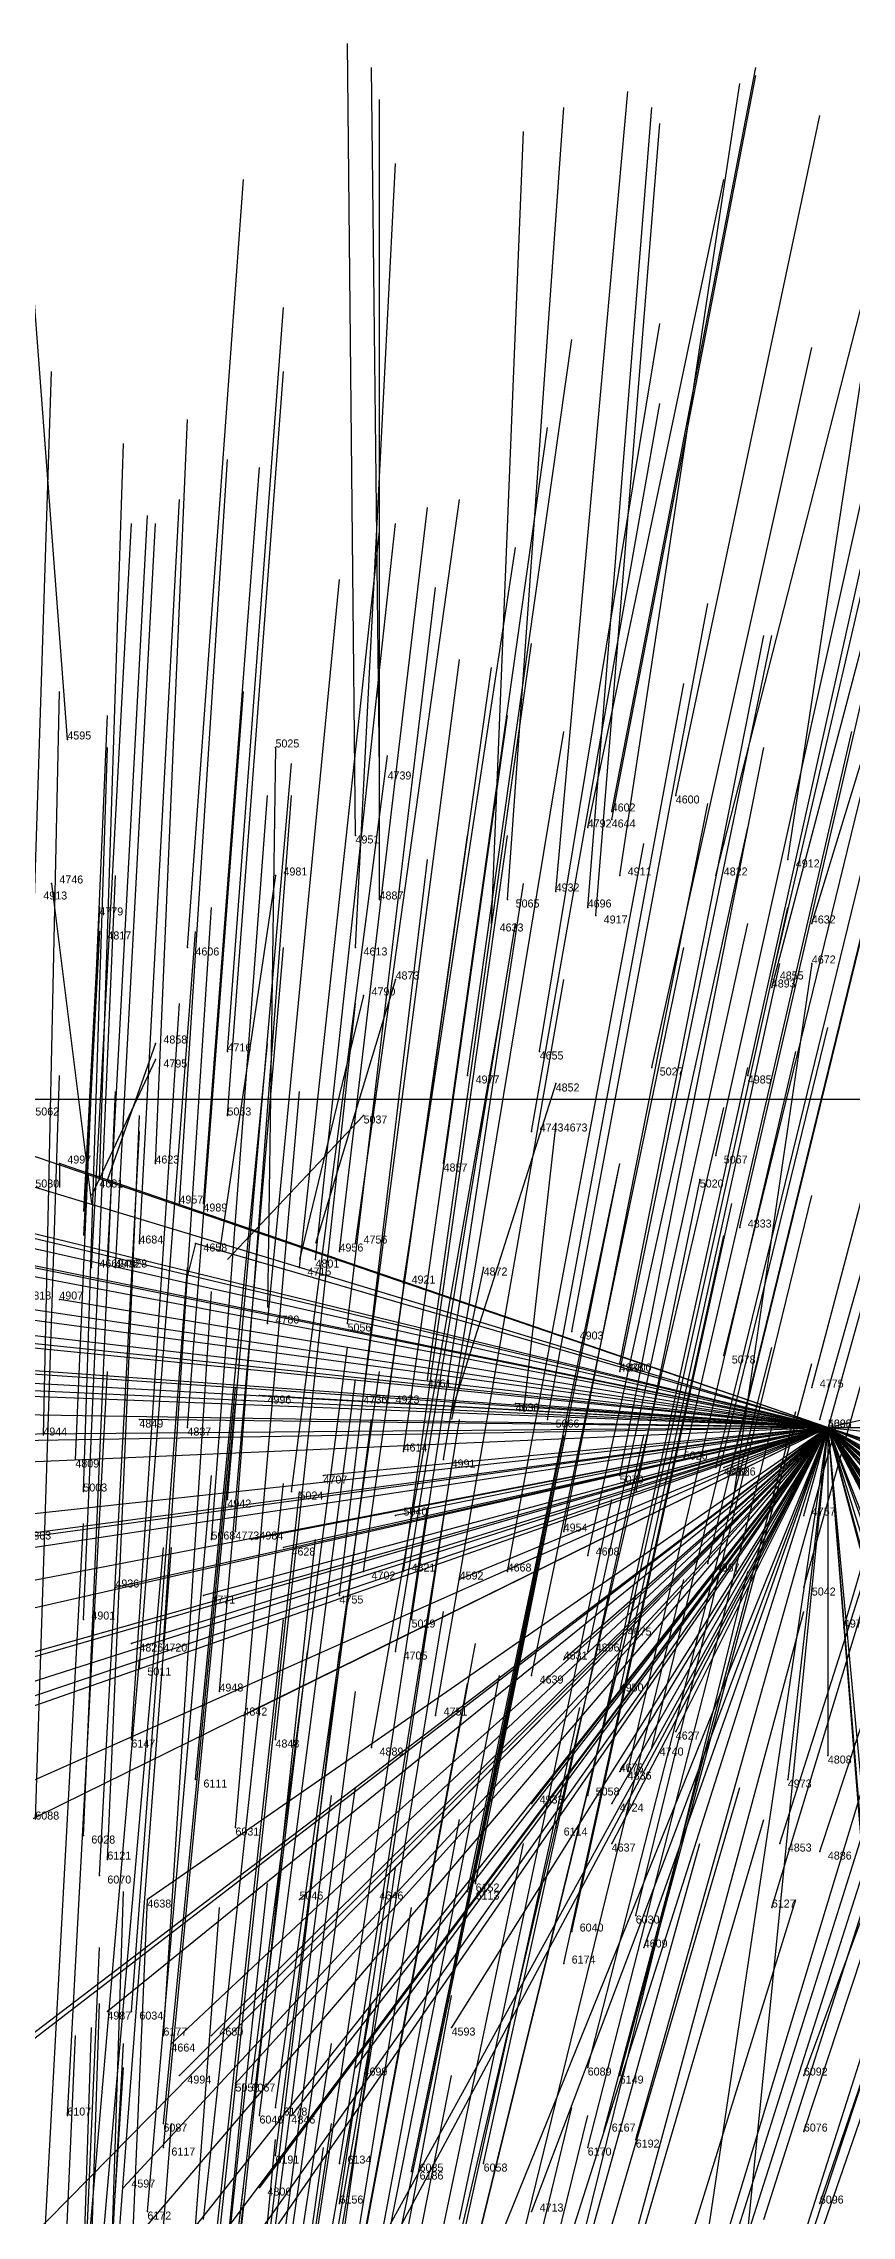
# Model space of a CAD drawing. Extents: x -0.5 to 0.59, y -0.5 to 0.59.
# Drawn here: x 0.014 to 0.115, y 0.3135 to 0.585 of the extents above; entities that cross this region are included whole.
import ezdxf

# ---------------------------------------------------------------- set-up
doc = ezdxf.new("R2010")
doc.units = 0
for name, color, linetype in [('Clients', 3, 'CONTINUOUS'), ('Facilities', 3, 'CONTINUOUS'), ('Facilities_lines', 3, 'CONTINUOUS'), ('Min_max_boxes', 1, 'CONTINUOUS'), ('Normals', 1, 'CONTINUOUS'), ('Source_points', 5, 'CONTINUOUS'), ('Text', 3, 'CONTINUOUS')]:
    doc.layers.add(name, color=color, linetype=linetype)

msp = doc.modelspace()

# ---------------------------------------------------------------- linework, layer by layer
at = {"layer": 'Clients', "color": 5}
for p in [(0.016, 0.445, -1.25), (0.033, 0.435, -1.25), (0.016, 0.428, -1.25), (0.041, 0.416, -1.25), (0.026, 0.413, -1.25), (0.073, 0.415, -1.25), (0.049, 0.406, -1.25), (0.099, 0.407, -1.25), (0.058, 0.401, -1.25), (0.04, 0.398, -1.25), (0.044, 0.397, -1.25), (0.023, 0.392, -1.25), (0.034, 0.391, -1.25), (0.066, 0.393, -1.25), (0.025, 0.385, -1.25), (0.079, 0.383, -1.25), (0.039, 0.376, -1.25), (0.093, 0.374, -1.25), (0.112, 0.371, -1.25), (0.086, 0.369, -1.25), (0.107, 0.368, -1.25), (0.075, 0.365, -1.25), (0.085, 0.365, -1.25), (0.085, 0.36, -1.25), (0.027, 0.353, -1.25), (0.046, 0.353, -1.25), (0.055, 0.354, -1.25), (0.089, 0.347, -1.25), (0.022, 0.339, -1.25), (0.065, 0.337, -1.25), (0.03, 0.335, -1.25), (0.035, 0.336, -1.25), (0.053, 0.332, -1.25), (0.031, 0.331, -1.25), (0.038, 0.33, -1.25), (0.045, 0.326, -1.25), (0.024, 0.317, -1.25), (0.041, 0.317, -1.25), (0.075, 0.314, -1.25)]:
    msp.add_point(p, dxfattribs=at)
at = {"layer": 'Facilities', "color": 3}
for p in [(0.017, 0.498, -1.247), (0.043, 0.497, -1.25), (0.056, 0.494, -1.25), (0.085, 0.489, -1.241), (0.093, 0.491, -1.25), (0.053, 0.486, -1.222), (0.082, 0.487, -1.25), (0.085, 0.488, -1.238), (0.043, 0.481, -1.25), (0.086, 0.481, -1.222), (0.098, 0.481, -1.228), (0.107, 0.483, -1.237), (0.015, 0.48, -1.25), (0.056, 0.478, -1.204), (0.072, 0.478, -1.208), (0.078, 0.479, -1.214), (0.021, 0.477, -1.25), (0.082, 0.477, -1.21), (0.083, 0.476, -1.208), (0.021, 0.474, -1.25), (0.07, 0.475, -1.2), (0.11, 0.475, -1.219), (0.032, 0.472, -1.182), (0.053, 0.472, -1.188), (0.11, 0.47, -1.25), (0.058, 0.468, -1.25), (0.105, 0.468, -1.199), (0.105, 0.467, -1.196), (0.054, 0.466, -1.25), (0.028, 0.46, -1.25), (0.037, 0.459, -1.151), (0.076, 0.459, -1.163), (0.028, 0.458, -1.25), (0.09, 0.457, -1.164), (0.067, 0.456, -1.152), (0.078, 0.455, -1.25), (0.102, 0.456, -1.167), (0.037, 0.451, -1.132), (0.054, 0.451, -1.25), (0.075, 0.449, -1.139), (0.078, 0.45, -1.25), (0.098, 0.446, -1.141), (0.021, 0.443, -1.108), (0.028, 0.445, -1.115), (0.064, 0.445, -1.123), (0.096, 0.443, -1.25), (0.031, 0.44, -1.103), (0.034, 0.44, -1.103), (0.026, 0.435, -1.09), (0.053, 0.435, -1.097), (0.101, 0.437, -1.122), (0.02, 0.432, -1.081), (0.022, 0.433, -1.084), (0.023, 0.432, -1.082), (0.046, 0.432, -1.086), (0.048, 0.433, -1.089), (0.051, 0.434, -1.094), (0.069, 0.432, -1.25), (0.059, 0.43, -1.086), (0.042, 0.425, -1.069), (0.052, 0.425, -1.069), (0.08, 0.424, -1.078), (0.099, 0.421, -1.08), (0.086, 0.42, -1.071), (0.086, 0.419, -1.07), (0.054, 0.416, -1.048), (0.062, 0.418, -1.055), (0.11, 0.417, -1.08), (0.057, 0.415, -1.048), (0.077, 0.413, -1.05), (0.111, 0.413, -1.069), (0.032, 0.412, -1.032), (0.112, 0.412, -1.25), (0.018, 0.408, -1.021), (0.059, 0.409, -1.033), (0.064, 0.408, -1.032), (0.094, 0.408, -1.048), (0.086, 0.406, -1.037), (0.098, 0.407, -1.046), (0.1, 0.407, -1.048), (0.019, 0.404, -1.011), (0.037, 0.403, -1.011), (0.045, 0.404, -1.016), (0.109, 0.401, -1.04), (0.035, 0.398, -0.999), (0.038, 0.399, -1.002), (0.079, 0.399, -1.017), (0.054, 0.394, -0.994), (0.059, 0.394, -0.997), (0.072, 0.394, -1.001), (0.082, 0.396, -1.011), (0.097, 0.395, -1.017), (0.051, 0.391, -0.984), (0.109, 0.392, -1.017), (0.019, 0.388, -0.972), (0.06, 0.388, -0.981), (0.087, 0.387, -0.99), (0.114, 0.387, -1.009), (0.029, 0.385, -0.964), (0.058, 0.384, -0.97), (0.082, 0.384, -0.982), (0.026, 0.382, -0.957), (0.075, 0.381, -0.97), (0.036, 0.379, -0.952), (0.086, 0.379, -0.972), (0.063, 0.376, -0.954), (0.025, 0.373, -0.934), (0.043, 0.373, -0.939), (0.055, 0.372, -0.939), (0.09, 0.372, -0.957), (0.033, 0.368, -0.923), (0.087, 0.369, -0.947), (0.082, 0.366, -0.938), (0.038, 0.362, -0.909), (0.078, 0.362, -0.926), (0.019, 0.361, -0.903), (0.106, 0.36, -0.939), (0.111, 0.359, -0.939), (0.021, 0.356, -0.891), (0.022, 0.358, -0.897), (0.067, 0.354, -0.9), (0.068, 0.355, -0.903), (0.088, 0.351, -0.904), (0.105, 0.352, -0.919), (0.08, 0.349, -0.896), (0.079, 0.345, -0.886), (0.025, 0.339, -0.849), (0.029, 0.336, -0.843), (0.082, 0.332, -0.854), (0.04, 0.33, -0.831), (0.086, 0.331, -0.854), (0.109, 0.331, -0.871), (0.017, 0.326, -0.816), (0.041, 0.326, -0.82), (0.043, 0.327, -0.824), (0.029, 0.325, -0.815), (0.084, 0.324, -0.837), (0.109, 0.324, -0.855), (0.029, 0.322, -0.808), (0.043, 0.321, -0.809), (0.082, 0.322, -0.83), (0.088, 0.323, -0.837), (0.051, 0.32, -0.811), (0.06, 0.319, -0.812), (0.06, 0.319, -0.811), (0.069, 0.32, -0.818), (0.051, 0.315, -0.799), (0.111, 0.315, -0.835), (0.027, 0.314, -0.787)]:
    msp.add_point(p, dxfattribs=at)
at = {"layer": 'Facilities_lines', "color": 3}
for q in [(-0.008, 0.453, -1.25), (-0.019, 0.444, -1.25), (0.016, 0.445, -1.25), (-0.032, 0.441, -1.25), (0.013, 0.442, -1.25), (-0.043, 0.435, -1.25), (-0.009, 0.435, -1.25), (0.001, 0.437, -1.25), (0.007, 0.437, -1.25), (0.033, 0.435, -1.25), (-0.078, 0.434, -1.25), (-0.036, 0.432, -1.25), (0.009, 0.433, -1.25), (-0.068, 0.43, -1.25), (-0.03, 0.427, -1.25), (0.016, 0.428, -1.25), (-0.07, 0.425, -1.25), (-0.067, 0.424, -1.25), (-0.083, 0.421, -1.25), (-0.068, 0.422, -1.25), (-0.094, 0.42, -1.25), (0.041, 0.416, -1.25), (-0.015, 0.414, -1.25), (0.026, 0.413, -1.25), (0.073, 0.415, -1.25), (0.125, 0.415, -1.25), (-0.071, 0.409, -1.25), (-0.049, 0.405, -1.25), (-0.047, 0.366, -1.25), (-0.04, 0.389, -1.25), (-0.026, 0.397, -1.25), (-0.02, 0.347, -1.25), (-0.019, 0.366, -1.25), (-0.019, 0.394, -1.25), (-0.015, 0.369, -1.25), (-0.013, 0.372, -1.25), (-0.01, 0.318, -1.25), (-0.009, 0.411, -1.25), (-0.009, 0.289, -1.25), (-0.002, 0.325, -1.25), (-0.001, 0.38, -1.25), (-0.001, 0.397, -1.25), (0.003, 0.391, -1.25), (0.004, 0.364, -1.25), (0.011, 0.389, -1.25), (0.017, 0.292, -1.25), (0.022, 0.339, -1.25), (0.023, 0.392, -1.25), (0.024, 0.317, -1.25), (0.025, 0.385, -1.25), (0.025, 0.31, -1.25), (0.027, 0.353, -1.25), (0.028, 0.3, -1.25), (0.03, 0.335, -1.25), (0.031, 0.331, -1.25), (0.032, 0.296, -1.25), (0.034, 0.391, -1.25), (0.035, 0.303, -1.25), (0.035, 0.336, -1.25), (0.038, 0.33, -1.25), (0.039, 0.376, -1.25), (0.04, 0.398, -1.25), (0.041, 0.317, -1.25), (0.043, 0.283, -1.25), (0.044, 0.397, -1.25), (0.045, 0.326, -1.25), (0.045, 0.29, -1.25), (0.046, 0.353, -1.25), (0.049, 0.406, -1.25), (0.053, 0.332, -1.25), (0.055, 0.354, -1.25), (0.058, 0.401, -1.25), (0.059, 0.281, -1.25), (0.065, 0.337, -1.25), (0.066, 0.393, -1.25), (0.075, 0.314, -1.25), (0.075, 0.365, -1.25), (0.078, 0.305, -1.25), (0.079, 0.383, -1.25), (0.085, 0.36, -1.25), (0.085, 0.365, -1.25), (0.086, 0.369, -1.25), (0.089, 0.347, -1.25), (0.093, 0.374, -1.25), (0.095, 0.298, -1.25), (0.099, 0.407, -1.25), (0.1, 0.292, -1.25), (0.107, 0.368, -1.25), (0.123, 0.294, -1.25), (0.125, 0.412, -1.25), (0.207, 0.246, -1.25), (0.214, 0.272, -1.25), (0.184, 0.349, -1.25), (0.151, 0.408, -1.25), (0.159, 0.344, -1.25), (0.117, 0.351, -1.25), (0.2, 0.324, -1.25), (0.171, 0.35, -1.25), (0.177, 0.287, -1.25), (0.176, 0.362, -1.25), (0.195, 0.316, -1.25), (0.145, 0.357, -1.25), (0.17, 0.304, -1.25), (0.112, 0.371, -1.25), (0.148, 0.281, -1.25), (0.128, 0.371, -1.25), (0.176, 0.377, -1.25), (0.2, 0.278, -1.25), (0.217, 0.308, -1.25), (0.122, 0.403, -1.25), (0.151, 0.286, -1.25), (0.203, 0.273, -1.25), (0.202, 0.262, -1.25), (0.171, 0.307, -1.25), (0.145, 0.352, -1.25), (0.185, 0.364, -1.25), (0.116, 0.397, -1.25), (0.196, 0.378, -1.25), (0.165, 0.341, -1.25), (0.19, 0.294, -1.25), (0.17, 0.392, -1.25), (0.12, 0.312, -1.25), (0.193, 0.319, -1.25), (0.159, 0.34, -1.25), (0.193, 0.321, -1.25), (0.167, 0.375, -1.25), (0.22, 0.323, -1.25), (0.206, 0.352, -1.25), (0.12, 0.39, -1.25), (0.177, 0.356, -1.25), (0.124, 0.367, -1.25), (0.187, 0.367, -1.25), (0.168, 0.392, -1.25), (0.175, 0.392, -1.25)]:
    msp.add_line((0.112, 0.412, -1.25), q, dxfattribs=at)
at = {"layer": 'Min_max_boxes', "color": 1}
msp.add_line((0.22, 0.453, -1.25), (-0.094, 0.453, -1.25), dxfattribs=at)
msp.add_line((0.22, 0.453, -1.25), (-0.094, 0.453, -1.25), dxfattribs=at)
at = {"layer": 'Normals', "color": 1}
for p, q in [((0.053, 0.486, -1.222), (0.052, 0.585, -1.234)), ((0.056, 0.494, -1.25), (0.055, 0.582, -1.296)), ((0.085, 0.489, -1.241), (0.103, 0.582, -1.275)), ((0.078, 0.479, -1.214), (0.087, 0.579, -1.208)), ((0.085, 0.488, -1.238), (0.103, 0.581, -1.272)), ((0.086, 0.481, -1.222), (0.101, 0.58, -1.228)), ((0.017, 0.498, -1.247), (0.011, 0.578, -1.307)), ((0.056, 0.478, -1.204), (0.056, 0.578, -1.195)), ((0.072, 0.478, -1.208), (0.079, 0.577, -1.199)), ((0.082, 0.477, -1.21), (0.09, 0.577, -1.203)), ((0.093, 0.491, -1.25), (0.111, 0.576, -1.299)), ((0.07, 0.475, -1.2), (0.074, 0.574, -1.189)), ((0.083, 0.476, -1.208), (0.091, 0.575, -1.196)), ((0.098, 0.481, -1.228), (0.122, 0.575, -1.25)), ((0.107, 0.483, -1.237), (0.121, 0.575, -1.274)), ((0.032, 0.472, -1.182), (0.039, 0.568, -1.158)), ((0.053, 0.472, -1.188), (0.058, 0.57, -1.168)), ((0.082, 0.487, -1.25), (0.099, 0.568, -1.306)), ((0.11, 0.475, -1.219), (0.139, 0.57, -1.228)), ((0.105, 0.468, -1.199), (0.127, 0.563, -1.177)), ((0.105, 0.467, -1.196), (0.13, 0.562, -1.175)), ((0.037, 0.459, -1.151), (0.044, 0.552, -1.115)), ((0.076, 0.459, -1.163), (0.091, 0.55, -1.125)), ((0.067, 0.456, -1.152), (0.08, 0.548, -1.115)), ((0.09, 0.457, -1.164), (0.11, 0.547, -1.126)), ((0.102, 0.456, -1.167), (0.122, 0.546, -1.129)), ((0.012, 0.451, -1.128), (0.015, 0.544, -1.091)), ((0.037, 0.451, -1.132), (0.044, 0.544, -1.096)), ((0.028, 0.445, -1.115), (0.032, 0.538, -1.077)), ((0.075, 0.449, -1.139), (0.091, 0.54, -1.101)), ((0.021, 0.443, -1.108), (0.024, 0.535, -1.07)), ((0.064, 0.445, -1.123), (0.077, 0.537, -1.086)), ((0.098, 0.446, -1.141), (0.118, 0.536, -1.103)), ((0.031, 0.44, -1.103), (0.037, 0.533, -1.065)), ((0.034, 0.44, -1.103), (0.041, 0.532, -1.065)), ((0.026, 0.435, -1.09), (0.031, 0.528, -1.052)), ((0.051, 0.434, -1.094), (0.062, 0.527, -1.056)), ((0.053, 0.435, -1.097), (0.066, 0.528, -1.06)), ((0.101, 0.437, -1.122), (0.122, 0.528, -1.085)), ((0.02, 0.432, -1.081), (0.025, 0.525, -1.044)), ((0.022, 0.433, -1.084), (0.027, 0.526, -1.046)), ((0.023, 0.432, -1.082), (0.028, 0.525, -1.045)), ((0.046, 0.432, -1.086), (0.056, 0.524, -1.048)), ((0.048, 0.433, -1.089), (0.058, 0.525, -1.051)), ((0.059, 0.43, -1.086), (0.073, 0.522, -1.049)), ((0.042, 0.425, -1.069), (0.051, 0.518, -1.031)), ((0.052, 0.425, -1.069), (0.063, 0.517, -1.032)), ((0.08, 0.424, -1.078), (0.097, 0.515, -1.042)), ((0.086, 0.42, -1.071), (0.104, 0.511, -1.036)), ((0.086, 0.419, -1.07), (0.105, 0.511, -1.035)), ((0.099, 0.421, -1.08), (0.121, 0.511, -1.043)), ((0.054, 0.416, -1.048), (0.066, 0.508, -1.011)), ((0.062, 0.418, -1.055), (0.075, 0.51, -1.019)), ((0.11, 0.417, -1.08), (0.134, 0.508, -1.043)), ((0.057, 0.415, -1.048), (0.07, 0.507, -1.011)), ((0.077, 0.413, -1.05), (0.094, 0.505, -1.014)), ((0.014, 0.411, -1.029), (0.016, 0.504, -0.992)), ((0.032, 0.412, -1.032), (0.039, 0.504, -0.995)), ((0.018, 0.408, -1.021), (0.022, 0.501, -0.983)), ((0.059, 0.409, -1.033), (0.072, 0.501, -0.996)), ((0.111, 0.413, -1.069), (0.136, 0.502, -1.031)), ((0.019, 0.404, -1.011), (0.022, 0.497, -0.974)), ((0.043, 0.497, -1.25), (0.042, 0.427, -1.179)), ((0.064, 0.408, -1.032), (0.079, 0.499, -0.994)), ((0.086, 0.406, -1.037), (0.104, 0.497, -0.999)), ((0.094, 0.408, -1.048), (0.115, 0.499, -1.011)), ((0.098, 0.407, -1.046), (0.12, 0.497, -1.009)), ((0.1, 0.407, -1.048), (0.122, 0.497, -1.011)), ((0.037, 0.403, -1.011), (0.045, 0.495, -0.974)), ((0.045, 0.404, -1.016), (0.057, 0.496, -0.979)), ((0.035, 0.398, -0.999), (0.042, 0.491, -0.962)), ((0.038, 0.399, -1.002), (0.045, 0.491, -0.964)), ((0.079, 0.399, -1.017), (0.097, 0.49, -0.979)), ((0.109, 0.401, -1.04), (0.134, 0.491, -1.002)), ((0.054, 0.394, -0.994), (0.067, 0.486, -0.957)), ((0.059, 0.394, -0.997), (0.072, 0.486, -0.96)), ((0.082, 0.396, -1.011), (0.102, 0.487, -0.974)), ((0.072, 0.394, -1.001), (0.089, 0.485, -0.964)), ((0.097, 0.395, -1.017), (0.119, 0.485, -0.979)), ((0.019, 0.388, -0.972), (0.023, 0.481, -0.935)), ((0.043, 0.481, -1.25), (0.036, 0.434, -1.162)), ((0.051, 0.391, -0.984), (0.062, 0.483, -0.947)), ((0.109, 0.392, -1.017), (0.134, 0.481, -0.979)), ((0.015, 0.48, -1.25), (0.02, 0.44, -1.159)), ((0.06, 0.388, -0.981), (0.074, 0.48, -0.944)), ((0.021, 0.477, -1.25), (0.019, 0.439, -1.157)), ((0.029, 0.385, -0.964), (0.035, 0.477, -0.926)), ((0.087, 0.387, -0.99), (0.107, 0.477, -0.953)), ((0.114, 0.387, -1.009), (0.14, 0.476, -0.972)), ((0.021, 0.474, -1.25), (0.019, 0.436, -1.157)), ((0.026, 0.382, -0.957), (0.033, 0.474, -0.919)), ((0.058, 0.384, -0.97), (0.073, 0.475, -0.932)), ((0.082, 0.384, -0.982), (0.102, 0.475, -0.945)), ((0.036, 0.379, -0.952), (0.044, 0.472, -0.915)), ((0.075, 0.381, -0.97), (0.094, 0.472, -0.933)), ((0.086, 0.379, -0.972), (0.106, 0.47, -0.935)), ((0.11, 0.47, -1.25), (0.1, 0.402, -1.177)), ((0.058, 0.468, -1.25), (0.048, 0.435, -1.156)), ((0.063, 0.376, -0.954), (0.079, 0.468, -0.917)), ((0.025, 0.373, -0.934), (0.031, 0.465, -0.896)), ((0.043, 0.373, -0.939), (0.053, 0.465, -0.901)), ((0.054, 0.466, -1.25), (0.046, 0.433, -1.156)), ((0.055, 0.372, -0.939), (0.071, 0.463, -0.902)), ((0.09, 0.372, -0.957), (0.112, 0.462, -0.919)), ((0.028, 0.46, -1.25), (0.022, 0.443, -1.152)), ((0.033, 0.368, -0.923), (0.042, 0.46, -0.885)), ((0.087, 0.369, -0.947), (0.108, 0.459, -0.91)), ((0.028, 0.458, -1.25), (0.02, 0.441, -1.152)), ((0.082, 0.366, -0.938), (0.102, 0.457, -0.9)), ((0.013, 0.363, -0.909), (0.016, 0.456, -0.872)), ((0.019, 0.361, -0.903), (0.023, 0.454, -0.866)), ((0.038, 0.362, -0.909), (0.046, 0.454, -0.871)), ((0.078, 0.455, -1.25), (0.065, 0.414, -1.16)), ((0.022, 0.358, -0.897), (0.026, 0.451, -0.86)), ((0.054, 0.451, -1.25), (0.037, 0.433, -1.153)), ((0.078, 0.362, -0.926), (0.099, 0.452, -0.888)), ((0.021, 0.356, -0.891), (0.026, 0.449, -0.854)), ((0.078, 0.45, -1.25), (0.074, 0.414, -1.157)), ((0.106, 0.36, -0.939), (0.134, 0.448, -0.901)), ((0.111, 0.359, -0.939), (0.14, 0.447, -0.901)), ((0.016, 0.445, -1.25), (0.016, 0.442, -1.15)), ((0.067, 0.354, -0.9), (0.086, 0.445, -0.863)), ((0.068, 0.355, -0.903), (0.086, 0.445, -0.865)), ((0.096, 0.443, -1.25), (0.088, 0.404, -1.158)), ((0.08, 0.349, -0.896), (0.1, 0.44, -0.859)), ((0.088, 0.351, -0.904), (0.11, 0.441, -0.867)), ((0.105, 0.352, -0.919), (0.132, 0.441, -0.882)), ((0.033, 0.435, -1.25), (0.032, 0.431, -1.15)), ((0.079, 0.345, -0.886), (0.099, 0.436, -0.848)), ((0.025, 0.339, -0.849), (0.032, 0.432, -0.813)), ((0.069, 0.432, -1.25), (0.065, 0.413, -1.152)), ((0.029, 0.336, -0.843), (0.035, 0.429, -0.806)), ((0.016, 0.428, -1.25), (0.016, 0.428, -1.15)), ((0.04, 0.33, -0.831), (0.052, 0.422, -0.794)), ((0.082, 0.332, -0.854), (0.105, 0.422, -0.817)), ((0.017, 0.326, -0.816), (0.022, 0.419, -0.779)), ((0.043, 0.327, -0.824), (0.056, 0.419, -0.788)), ((0.086, 0.331, -0.854), (0.11, 0.42, -0.816)), ((0.029, 0.325, -0.815), (0.038, 0.417, -0.778)), ((0.041, 0.326, -0.82), (0.053, 0.418, -0.784)), ((0.041, 0.416, -1.25), (0.041, 0.416, -1.15)), ((0.109, 0.331, -0.871), (0.141, 0.418, -0.834)), ((0.026, 0.413, -1.25), (0.026, 0.413, -1.15)), ((0.029, 0.322, -0.808), (0.038, 0.415, -0.772)), ((0.043, 0.321, -0.809), (0.055, 0.413, -0.773)), ((0.051, 0.32, -0.811), (0.066, 0.413, -0.776)), ((0.073, 0.415, -1.25), (0.073, 0.415, -1.15)), ((0.084, 0.324, -0.837), (0.108, 0.414, -0.799)), ((0.06, 0.319, -0.812), (0.079, 0.411, -0.776)), ((0.06, 0.319, -0.811), (0.079, 0.41, -0.774)), ((0.069, 0.32, -0.818), (0.089, 0.411, -0.781)), ((0.082, 0.322, -0.83), (0.105, 0.412, -0.793)), ((0.088, 0.323, -0.837), (0.113, 0.412, -0.8)), ((0.109, 0.324, -0.855), (0.138, 0.412, -0.817)), ((0.112, 0.412, -1.25), (0.112, 0.412, -1.15)), ((0.027, 0.314, -0.787), (0.035, 0.406, -0.75)), ((0.034, 0.313, -0.787), (0.044, 0.405, -0.75)), ((0.049, 0.406, -1.25), (0.049, 0.406, -1.15)), ((0.051, 0.315, -0.799), (0.065, 0.407, -0.762)), ((0.099, 0.407, -1.25), (0.099, 0.407, -1.15)), ((0.036, 0.311, -0.784), (0.046, 0.404, -0.747)), ((0.048, 0.31, -0.784), (0.062, 0.402, -0.747)), ((0.066, 0.313, -0.799), (0.085, 0.403, -0.762)), ((0.111, 0.315, -0.835), (0.141, 0.403, -0.798)), ((0.014, 0.307, -0.768), (0.019, 0.4, -0.731)), ((0.058, 0.401, -1.25), (0.058, 0.401, -1.15)), ((0.104, 0.313, -0.824), (0.132, 0.401, -0.787)), ((0.021, 0.305, -0.764), (0.029, 0.397, -0.727)), ((0.023, 0.305, -0.764), (0.03, 0.397, -0.727)), ((0.038, 0.305, -0.769), (0.048, 0.398, -0.732)), ((0.04, 0.398, -1.25), (0.04, 0.398, -1.15)), ((0.044, 0.397, -1.25), (0.044, 0.397, -1.15)), ((0.08, 0.305, -0.787), (0.102, 0.394, -0.75)), ((0.101, 0.308, -0.81), (0.129, 0.396, -0.773)), ((0.023, 0.392, -1.25), (0.023, 0.392, -1.15)), ((0.034, 0.391, -1.25), (0.034, 0.391, -1.15)), ((0.064, 0.302, -0.772), (0.085, 0.392, -0.735)), ((0.066, 0.393, -1.25), (0.066, 0.393, -1.15)), ((0.066, 0.301, -0.77), (0.088, 0.391, -0.733)), ((0.072, 0.303, -0.778), (0.094, 0.393, -0.74)), ((0.098, 0.303, -0.797), (0.126, 0.392, -0.759)), ((0.049, 0.298, -0.754), (0.064, 0.389, -0.717)), ((0.056, 0.299, -0.76), (0.075, 0.39, -0.722)), ((0.085, 0.3, -0.779), (0.109, 0.389, -0.742)), ((0.034, 0.296, -0.745), (0.044, 0.388, -0.708)), ((0.018, 0.29, -0.728), (0.026, 0.383, -0.69)), ((0.025, 0.385, -1.25), (0.025, 0.385, -1.15)), ((0.036, 0.292, -0.736), (0.047, 0.384, -0.698)), ((0.04, 0.292, -0.738), (0.051, 0.384, -0.7)), ((0.051, 0.294, -0.747), (0.068, 0.385, -0.709)), ((0.064, 0.293, -0.75), (0.086, 0.383, -0.713)), ((0.079, 0.383, -1.25), (0.079, 0.383, -1.15)), ((0.105, 0.296, -0.785), (0.134, 0.384, -0.747)), ((0.053, 0.29, -0.738), (0.071, 0.381, -0.7)), ((0.041, 0.287, -0.725), (0.053, 0.379, -0.687)), ((0.05, 0.289, -0.733), (0.067, 0.38, -0.695)), ((0.093, 0.29, -0.761), (0.12, 0.379, -0.724)), ((0.103, 0.292, -0.774), (0.131, 0.38, -0.736)), ((0.039, 0.376, -1.25), (0.039, 0.376, -1.15)), ((0.061, 0.286, -0.731), (0.081, 0.377, -0.694)), ((0.093, 0.374, -1.25), (0.093, 0.374, -1.15)), ((0.112, 0.371, -1.25), (0.112, 0.371, -1.15)), ((0.04, 0.276, -0.696), (0.053, 0.367, -0.659)), ((0.075, 0.278, -0.72), (0.101, 0.367, -0.682)), ((0.086, 0.369, -1.25), (0.086, 0.369, -1.15)), ((0.107, 0.368, -1.25), (0.107, 0.368, -1.15)), ((0.038, 0.274, -0.692), (0.05, 0.366, -0.654)), ((0.075, 0.365, -1.25), (0.075, 0.365, -1.15)), ((0.085, 0.365, -1.25), (0.085, 0.365, -1.15)), ((0.1, 0.279, -0.74), (0.13, 0.366, -0.702)), ((0.049, 0.272, -0.692), (0.066, 0.363, -0.654)), ((0.078, 0.274, -0.713), (0.104, 0.363, -0.675)), ((0.055, 0.269, -0.686), (0.074, 0.36, -0.649)), ((0.071, 0.27, -0.699), (0.096, 0.36, -0.661)), ((0.085, 0.36, -1.25), (0.085, 0.36, -1.15)), ((0.045, 0.265, -0.671), (0.058, 0.357, -0.634)), ((0.021, 0.261, -0.655), (0.024, 0.354, -0.619)), ((0.023, 0.26, -0.653), (0.027, 0.353, -0.616)), ((0.027, 0.353, -1.25), (0.027, 0.353, -1.15)), ((0.032, 0.262, -0.66), (0.042, 0.355, -0.624)), ((0.046, 0.353, -1.25), (0.046, 0.353, -1.15)), ((0.055, 0.354, -1.25), (0.055, 0.354, -1.15)), ((0.081, 0.266, -0.694), (0.108, 0.353, -0.654)), ((0.029, 0.259, -0.65), (0.036, 0.352, -0.614)), ((0.045, 0.26, -0.661), (0.06, 0.352, -0.624)), ((0.017, 0.254, -0.636), (0.021, 0.347, -0.599)), ((0.089, 0.347, -1.25), (0.089, 0.347, -1.15)), ((0.018, 0.247, -0.62), (0.021, 0.34, -0.583)), ((0.039, 0.249, -0.629), (0.055, 0.34, -0.593)), ((0.048, 0.25, -0.636), (0.065, 0.341, -0.598)), ((0.017, 0.244, -0.612), (0.02, 0.337, -0.575)), ((0.022, 0.339, -1.25), (0.022, 0.339, -1.15)), ((0.065, 0.337, -1.25), (0.065, 0.337, -1.15)), ((0.014, 0.243, -0.61), (0.018, 0.336, -0.573)), ((0.019, 0.242, -0.608), (0.024, 0.335, -0.571)), ((0.03, 0.335, -1.25), (0.03, 0.335, -1.15)), ((0.035, 0.336, -1.25), (0.035, 0.336, -1.15)), ((0.036, 0.244, -0.616), (0.05, 0.335, -0.579)), ((0.039, 0.244, -0.618), (0.055, 0.336, -0.581)), ((0.018, 0.239, -0.6), (0.024, 0.332, -0.563)), ((0.053, 0.332, -1.25), (0.053, 0.332, -1.15)), ((0.03, 0.237, -0.598), (0.039, 0.33, -0.561)), ((0.031, 0.331, -1.25), (0.031, 0.331, -1.15)), ((0.038, 0.33, -1.25), (0.038, 0.33, -1.15)), ((0.047, 0.24, -0.611), (0.065, 0.331, -0.574)), ((0.045, 0.326, -1.25), (0.045, 0.326, -1.15)), ((0.058, 0.236, -0.608), (0.08, 0.327, -0.571)), ((0.06, 0.236, -0.608), (0.082, 0.326, -0.57)), ((0.023, 0.233, -0.585), (0.03, 0.325, -0.548)), ((0.036, 0.233, -0.59), (0.05, 0.325, -0.553)), ((0.034, 0.23, -0.582), (0.043, 0.323, -0.545)), ((0.036, 0.23, -0.582), (0.049, 0.322, -0.546)), ((0.024, 0.317, -1.25), (0.024, 0.317, -1.15)), ((0.028, 0.225, -0.568), (0.039, 0.317, -0.531)), ((0.029, 0.224, -0.564), (0.039, 0.315, -0.526)), ((0.041, 0.317, -1.25), (0.041, 0.317, -1.15)), ((0.075, 0.314, -1.25), (0.075, 0.314, -1.15))]:
    msp.add_line(p, q, dxfattribs=at)
at = {"layer": 'Source_points', "color": 5}
for p in [(0.017, 0.498, -1.247), (0.043, 0.497, -1.25), (0.056, 0.494, -1.25), (0.085, 0.489, -1.241), (0.093, 0.491, -1.25), (0.053, 0.486, -1.222), (0.082, 0.487, -1.25), (0.085, 0.488, -1.238), (0.043, 0.481, -1.25), (0.086, 0.481, -1.222), (0.098, 0.481, -1.228), (0.107, 0.483, -1.237), (0.015, 0.48, -1.25), (0.056, 0.478, -1.204), (0.072, 0.478, -1.208), (0.078, 0.479, -1.214), (0.021, 0.477, -1.25), (0.082, 0.477, -1.21), (0.083, 0.476, -1.208), (0.021, 0.474, -1.25), (0.07, 0.475, -1.2), (0.11, 0.475, -1.219), (0.032, 0.472, -1.182), (0.053, 0.472, -1.188), (0.11, 0.47, -1.25), (0.058, 0.468, -1.25), (0.105, 0.468, -1.199), (0.105, 0.467, -1.196), (0.054, 0.466, -1.25), (0.028, 0.46, -1.25), (0.037, 0.459, -1.151), (0.076, 0.459, -1.163), (0.028, 0.458, -1.25), (0.09, 0.457, -1.164), (0.067, 0.456, -1.152), (0.078, 0.455, -1.25), (0.102, 0.456, -1.167), (0.037, 0.451, -1.132), (0.054, 0.451, -1.25), (0.075, 0.449, -1.139), (0.078, 0.45, -1.25), (0.098, 0.446, -1.141), (0.016, 0.445, -1.25), (0.021, 0.443, -1.108), (0.028, 0.445, -1.115), (0.064, 0.445, -1.123), (0.096, 0.443, -1.25), (0.031, 0.44, -1.103), (0.034, 0.44, -1.103), (0.026, 0.435, -1.09), (0.033, 0.435, -1.25), (0.053, 0.435, -1.097), (0.101, 0.437, -1.122), (0.02, 0.432, -1.081), (0.022, 0.433, -1.084), (0.023, 0.432, -1.082), (0.046, 0.432, -1.086), (0.048, 0.433, -1.089), (0.051, 0.434, -1.094), (0.069, 0.432, -1.25), (0.059, 0.43, -1.086), (0.016, 0.428, -1.25), (0.042, 0.425, -1.069), (0.052, 0.425, -1.069), (0.08, 0.424, -1.078), (0.099, 0.421, -1.08), (0.086, 0.42, -1.071), (0.086, 0.419, -1.07), (0.041, 0.416, -1.25), (0.054, 0.416, -1.048), (0.062, 0.418, -1.055), (0.11, 0.417, -1.08), (0.026, 0.413, -1.25), (0.057, 0.415, -1.048), (0.073, 0.415, -1.25), (0.077, 0.413, -1.05), (0.111, 0.413, -1.069), (0.032, 0.412, -1.032), (0.112, 0.412, -1.25), (0.018, 0.408, -1.021), (0.059, 0.409, -1.033), (0.064, 0.408, -1.032), (0.094, 0.408, -1.048), (0.049, 0.406, -1.25), (0.086, 0.406, -1.037), (0.098, 0.407, -1.046), (0.099, 0.407, -1.25), (0.1, 0.407, -1.048), (0.019, 0.404, -1.011), (0.037, 0.403, -1.011), (0.045, 0.404, -1.016), (0.058, 0.401, -1.25), (0.109, 0.401, -1.04), (0.035, 0.398, -0.999), (0.038, 0.399, -1.002), (0.04, 0.398, -1.25), (0.044, 0.397, -1.25), (0.079, 0.399, -1.017), (0.054, 0.394, -0.994), (0.059, 0.394, -0.997), (0.072, 0.394, -1.001), (0.082, 0.396, -1.011), (0.097, 0.395, -1.017), (0.023, 0.392, -1.25), (0.034, 0.391, -1.25), (0.051, 0.391, -0.984), (0.066, 0.393, -1.25), (0.109, 0.392, -1.017), (0.019, 0.388, -0.972), (0.06, 0.388, -0.981), (0.087, 0.387, -0.99), (0.114, 0.387, -1.009), (0.025, 0.385, -1.25), (0.029, 0.385, -0.964), (0.058, 0.384, -0.97), (0.079, 0.383, -1.25), (0.082, 0.384, -0.982), (0.026, 0.382, -0.957), (0.075, 0.381, -0.97), (0.036, 0.379, -0.952), (0.086, 0.379, -0.972), (0.039, 0.376, -1.25), (0.063, 0.376, -0.954), (0.025, 0.373, -0.934), (0.043, 0.373, -0.939), (0.055, 0.372, -0.939), (0.09, 0.372, -0.957), (0.093, 0.374, -1.25), (0.112, 0.371, -1.25), (0.033, 0.368, -0.923), (0.086, 0.369, -1.25), (0.087, 0.369, -0.947), (0.107, 0.368, -1.25), (0.075, 0.365, -1.25), (0.082, 0.366, -0.938), (0.085, 0.365, -1.25), (0.038, 0.362, -0.909), (0.078, 0.362, -0.926), (0.019, 0.361, -0.903), (0.085, 0.36, -1.25), (0.106, 0.36, -0.939), (0.111, 0.359, -0.939), (0.021, 0.356, -0.891), (0.022, 0.358, -0.897), (0.027, 0.353, -1.25), (0.046, 0.353, -1.25), (0.055, 0.354, -1.25), (0.067, 0.354, -0.9), (0.068, 0.355, -0.903), (0.088, 0.351, -0.904), (0.105, 0.352, -0.919), (0.08, 0.349, -0.896), (0.079, 0.345, -0.886), (0.089, 0.347, -1.25), (0.022, 0.339, -1.25), (0.025, 0.339, -0.849), (0.065, 0.337, -1.25), (0.029, 0.336, -0.843), (0.03, 0.335, -1.25), (0.035, 0.336, -1.25), (0.053, 0.332, -1.25), (0.082, 0.332, -0.854), (0.031, 0.331, -1.25), (0.038, 0.33, -1.25), (0.04, 0.33, -0.831), (0.086, 0.331, -0.854), (0.109, 0.331, -0.871), (0.017, 0.326, -0.816), (0.041, 0.326, -0.82), (0.043, 0.327, -0.824), (0.045, 0.326, -1.25), (0.029, 0.325, -0.815), (0.084, 0.324, -0.837), (0.109, 0.324, -0.855), (0.029, 0.322, -0.808), (0.043, 0.321, -0.809), (0.082, 0.322, -0.83), (0.088, 0.323, -0.837), (0.051, 0.32, -0.811), (0.06, 0.319, -0.812), (0.06, 0.319, -0.811), (0.069, 0.32, -0.818), (0.024, 0.317, -1.25), (0.041, 0.317, -1.25), (0.051, 0.315, -0.799), (0.111, 0.315, -0.835), (0.027, 0.314, -0.787), (0.075, 0.314, -1.25)]:
    msp.add_point(p, dxfattribs=at)

# ---------------------------------------------------------------- texts
at = {"layer": 'Text', "color": 3}
for s, p in [('4595', (0.017, 0.498, -1.247)), ('5025', (0.043, 0.497, -1.25)), ('4739', (0.057, 0.493, -1.25)), ('4602', (0.085, 0.489, -1.241)), ('4600', (0.093, 0.49, -1.25)), ('4951', (0.053, 0.485, -1.222)), ('4792', (0.082, 0.487, -1.25)), ('4644', (0.085, 0.487, -1.238)), ('4746', (0.016, 0.48, -1.25)), ('4981', (0.044, 0.481, -1.25)), ('4911', (0.087, 0.481, -1.222)), ('4822', (0.099, 0.481, -1.228)), ('4912', (0.108, 0.482, -1.237)), ('4913', (0.014, 0.478, -1.197)), ('4887', (0.056, 0.478, -1.204)), ('5065', (0.073, 0.477, -1.208)), ('4932', (0.078, 0.479, -1.214)), ('4696', (0.082, 0.477, -1.21)), ('4779', (0.021, 0.476, -1.25)), ('4917', (0.084, 0.475, -1.208)), ('4632', (0.11, 0.475, -1.219)), ('4817', (0.022, 0.473, -1.25)), ('4633', (0.071, 0.474, -1.2)), ('4606', (0.033, 0.471, -1.182)), ('4613', (0.054, 0.471, -1.188)), ('4672', (0.11, 0.47, -1.25)), ('4790', (0.055, 0.466, -1.25)), ('4873', (0.058, 0.468, -1.25)), ('4893', (0.105, 0.467, -1.196)), ('4855', (0.106, 0.468, -1.199)), ('4858', (0.029, 0.46, -1.25)), ('4716', (0.037, 0.459, -1.151)), ('4655', (0.076, 0.458, -1.163)), ('4795', (0.029, 0.457, -1.25)), ('5027', (0.091, 0.456, -1.164)), ('4977', (0.068, 0.455, -1.152)), ('4852', (0.078, 0.454, -1.25)), ('4985', (0.102, 0.455, -1.167)), ('5062', (0.013, 0.451, -1.128)), ('5063', (0.037, 0.451, -1.132)), ('5037', (0.054, 0.45, -1.25)), ('4743', (0.076, 0.449, -1.139)), ('4673', (0.079, 0.449, -1.25)), ('4997', (0.017, 0.445, -1.25)), ('4623', (0.028, 0.445, -1.115)), ('5067', (0.099, 0.445, -1.141)), ('5030', (0.013, 0.442, -1.25)), ('4681', (0.021, 0.442, -1.108)), ('4857', (0.064, 0.444, -1.123)), ('5020', (0.096, 0.442, -1.25)), ('4957', (0.031, 0.44, -1.103)), ('4989', (0.034, 0.439, -1.103)), ('4833', (0.102, 0.437, -1.122)), ('4684', (0.026, 0.435, -1.09)), ('4658', (0.034, 0.434, -1.25)), ('4956', (0.051, 0.434, -1.094)), ('4756', (0.054, 0.435, -1.097)), ('4669', (0.021, 0.432, -1.081)), ('4972', (0.023, 0.432, -1.084)), ('4928', (0.024, 0.432, -1.082)), ('4715', (0.047, 0.431, -1.086)), ('4801', (0.048, 0.432, -1.089)), ('4872', (0.069, 0.431, -1.25)), ('4818', (0.012, 0.428, -1.073)), ('4907', (0.016, 0.428, -1.25)), ('4921', (0.06, 0.43, -1.086)), ('4780', (0.043, 0.425, -1.069)), ('5056', (0.052, 0.424, -1.069)), ('4903', (0.081, 0.423, -1.078)), ('5078', (0.1, 0.42, -1.08)), ('4838', (0.086, 0.419, -1.071)), ('4900', (0.087, 0.419, -1.07)), ('4996', (0.042, 0.415, -1.25)), ('4736', (0.054, 0.415, -1.048)), ('4923', (0.058, 0.415, -1.048)), ('4761', (0.062, 0.417, -1.055)), ('4775', (0.111, 0.417, -1.08)), ('4849', (0.026, 0.412, -1.25)), ('4630', (0.073, 0.414, -1.25)), ('5066', (0.078, 0.412, -1.05)), ('4685', (0.112, 0.412, -1.069)), ('5008', (0.112, 0.412, -1.25)), ('4944', (0.014, 0.411, -1.029)), ('4837', (0.032, 0.411, -1.032)), ('4614', (0.059, 0.409, -1.033)), ('4809', (0.018, 0.407, -1.021)), ('4991', (0.065, 0.407, -1.032)), ('5026', (0.094, 0.408, -1.048)), ('5003', (0.019, 0.404, -1.011)), ('4707', (0.049, 0.405, -1.25)), ('5070', (0.086, 0.405, -1.037)), ('4812', (0.099, 0.406, -1.046)), ('4626', (0.1, 0.406, -1.25)), ('4766', (0.1, 0.406, -1.048)), ('4942', (0.037, 0.402, -1.011)), ('5024', (0.046, 0.403, -1.016)), ('5040', (0.059, 0.401, -1.25)), ('4757', (0.11, 0.401, -1.04)), ('4954', (0.079, 0.399, -1.017)), ('4863', (0.012, 0.398, -0.997)), ('5068', (0.035, 0.398, -0.999)), ('4773', (0.038, 0.398, -1.002)), ('4984', (0.041, 0.398, -1.25)), ('4628', (0.045, 0.396, -1.25)), ('4608', (0.083, 0.396, -1.011)), ('4702', (0.055, 0.393, -0.994)), ('4821', (0.06, 0.394, -0.997)), ('4592', (0.066, 0.393, -1.25)), ('4668', (0.072, 0.394, -1.001)), ('4967', (0.098, 0.394, -1.017)), ('4936', (0.023, 0.392, -1.25)), ('4771', (0.035, 0.39, -1.25)), ('4755', (0.051, 0.39, -0.984)), ('5042', (0.11, 0.391, -1.017)), ('4901', (0.02, 0.388, -0.972)), ('5029', (0.06, 0.387, -0.981)), ('4675', (0.087, 0.386, -0.99)), ('4971', (0.114, 0.387, -1.009)), ('4826', (0.026, 0.384, -1.25)), ('4720', (0.029, 0.384, -0.964)), ('4705', (0.059, 0.383, -0.97)), ('4631', (0.079, 0.383, -1.25)), ('4896', (0.083, 0.384, -0.982)), ('5011', (0.027, 0.381, -0.957)), ('4639', (0.076, 0.38, -0.97)), ('4948', (0.036, 0.379, -0.952)), ('4950', (0.086, 0.379, -0.972)), ('4842', (0.039, 0.376, -1.25)), ('4751', (0.064, 0.376, -0.954)), ('6147', (0.025, 0.372, -0.934)), ('4848', (0.043, 0.372, -0.939)), ('4889', (0.056, 0.371, -0.939)), ('4740', (0.091, 0.371, -0.957)), ('4627', (0.093, 0.373, -1.25)), ('4678', (0.086, 0.369, -1.25)), ('4808', (0.112, 0.37, -1.25)), ('6111', (0.034, 0.367, -0.923)), ('5058', (0.083, 0.366, -0.938)), ('4836', (0.087, 0.368, -0.947)), ('4973', (0.107, 0.367, -1.25)), ('6088', (0.013, 0.363, -0.909)), ('4933', (0.076, 0.365, -1.25)), ('4724', (0.086, 0.364, -1.25)), ('6031', (0.038, 0.361, -0.909)), ('6114', (0.079, 0.361, -0.926)), ('6028', (0.02, 0.36, -0.903)), ('6121', (0.022, 0.358, -0.897)), ('4637', (0.085, 0.359, -1.25)), ('4853', (0.107, 0.359, -0.939)), ('4886', (0.112, 0.358, -0.939)), ('6070', (0.022, 0.355, -0.891)), ('4638', (0.027, 0.352, -1.25)), ('5046', (0.046, 0.353, -1.25)), ('4646', (0.056, 0.353, -1.25)), ('6152', (0.068, 0.354, -0.903)), ('6113', (0.068, 0.353, -0.9)), ('6127', (0.105, 0.352, -0.919)), ('6030', (0.088, 0.35, -0.904)), ('6040', (0.081, 0.349, -0.896)), ('4609', (0.089, 0.347, -1.25)), ('6174', (0.08, 0.345, -0.886)), ('4987', (0.022, 0.338, -1.25)), ('6034', (0.026, 0.338, -0.849)), ('6177', (0.029, 0.336, -0.843)), ('4680', (0.036, 0.336, -1.25)), ('4593', (0.065, 0.336, -1.25)), ('4664', (0.03, 0.334, -1.25)), ('4699', (0.054, 0.331, -1.25)), ('6089', (0.082, 0.331, -0.854)), ('6092', (0.109, 0.331, -0.871)), ('4994', (0.032, 0.33, -1.25)), ('5052', (0.038, 0.329, -1.25)), ('6067', (0.04, 0.329, -0.831)), ('6149', (0.086, 0.33, -0.854)), ('6107', (0.017, 0.326, -0.816)), ('6046', (0.041, 0.325, -0.82)), ('6178', (0.044, 0.326, -0.824)), ('4846', (0.045, 0.325, -1.25)), ('6087', (0.029, 0.324, -0.815)), ('6167', (0.085, 0.324, -0.837)), ('6076', (0.109, 0.324, -0.855)), ('6117', (0.03, 0.321, -0.808)), ('6191', (0.043, 0.32, -0.809)), ('6134', (0.052, 0.32, -0.811)), ('6170', (0.082, 0.321, -0.83)), ('6192', (0.088, 0.322, -0.837)), ('4597', (0.025, 0.317, -1.25)), ('6035', (0.061, 0.319, -0.812)), ('6186', (0.061, 0.318, -0.811)), ('6058', (0.069, 0.319, -0.818)), ('4806', (0.042, 0.316, -1.25)), ('6156', (0.051, 0.315, -0.799)), ('4713', (0.076, 0.314, -1.25)), ('6096', (0.111, 0.315, -0.835)), ('6172', (0.027, 0.313, -0.787))]:
    msp.add_text(s, height=0.001, dxfattribs=at).set_placement(p)

doc.saveas('drawing.dxf')
